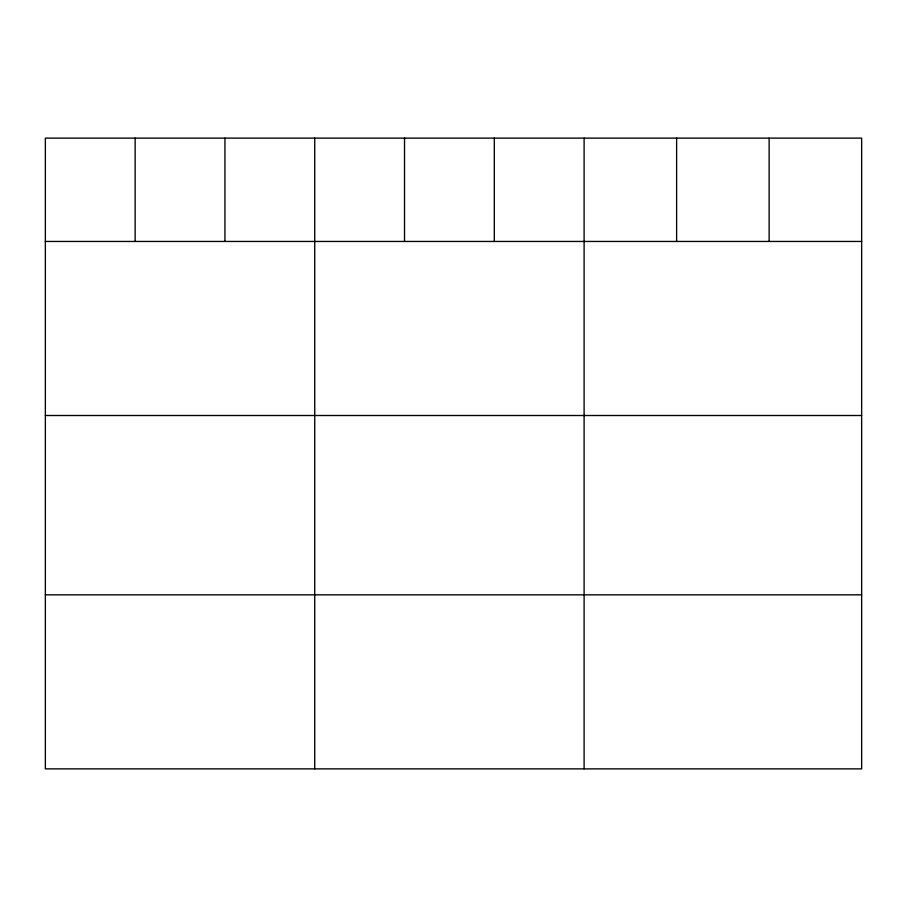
<?xml version="1.0" encoding="UTF-8"?>
<svg xmlns="http://www.w3.org/2000/svg" width="907" height="907" viewBox="0 0 907 907"><rect width="100%" height="100%" fill="white"/><g stroke="black" fill="none" stroke-linecap="round" stroke-linejoin="round"><path stroke-width="1.36" d="M861.65 241.455L861.65 768.875L45.35 768.875L45.35 138.125L861.65 138.125L861.65 241.455L45.35 241.455M45.35 415.508L861.65 415.508M45.35 594.833L861.65 594.833M769.136 138.125L769.136 241.455M676.622 138.125L676.622 241.455M584.108 138.125L584.108 768.875M494.315 138.125L494.315 241.455M404.522 138.125L404.522 241.455M314.729 138.125L314.729 768.875M224.936 138.125L224.936 241.455M135.143 138.125L135.143 241.455"/></g></svg>
